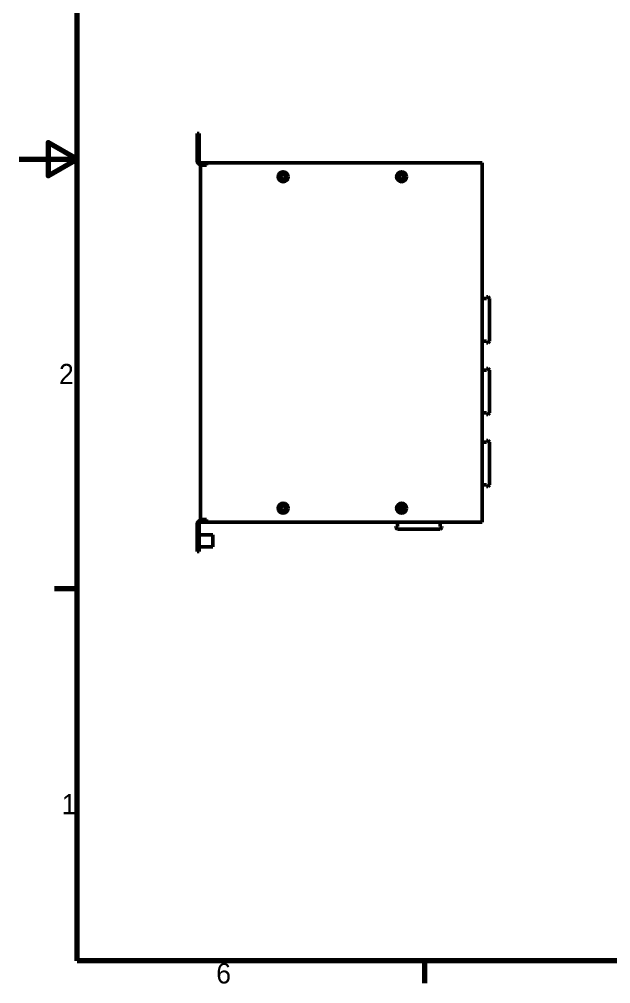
# Model space of a CAD drawing. Header units: millimetres. Extents: x 1391 to 4749, y -272 to 879.
# Drawn here: x 1390.5 to 1690.1, y 25.2 to 514.1 of the extents above; entities that cross this region are included whole.
import ezdxf

# ---------------------------------------------------------------- set-up
doc = ezdxf.new("R2010")
doc.units = ezdxf.units.MM
doc.header["$LTSCALE"] = 3
doc.layers.get('0').update_dxf_attribs({"lineweight": 25})
doc.layers.add('경계(ISO)', color=7, linetype='Continuous', lineweight=70)
doc.layers.add('외형선(ISO)', color=7, linetype='Continuous', lineweight=50)
doc.styles.get("Standard").update_dxf_attribs({"font": ''})
doc.styles.get('Standard').set_extended_font_data('Gulim')

# ---------------------------------------------------------------- blocks, each defined once
blk = doc.blocks.new('경계 Default Border')
at = {"layer": '경계(ISO)'}
for p, q in [((10, 74.25), (6.1, 74.25)), ((70, 10), (70, 6.1))]:
    blk.add_line(p, q, dxfattribs=at)
at = {"layer": '경계(ISO)', "flags": 128}
for points in [[(10, 10), (10, 287), (410, 287), (410, 10), (10, 10)], [(0, 148.5), (10, 148.5), (5, 151.39), (5, 145.61), (10, 148.5)]]:
    blk.add_lwpolyline(points, dxfattribs=at)
at = {"layer": '경계(ISO)', "char_height": 3.5, "attachment_point": 7}
for s, insert in [('2', (6.86, 109.62)), ('1', (7.32, 35.29)), ('6', (34.01, 6.02))]:
    blk.add_mtext(s, dxfattribs=dict(at, insert=insert))

msp = doc.modelspace()

# ---------------------------------------------------------------- linework, layer by layer
at = {"layer": '외형선(ISO)', "color": 0}
for p, q in [((1481.553, 456.269), (1480.553, 456.269)), ((1480.553, 456.269), (1480.553, 453.269)), ((1481.553, 456.269), (1481.553, 453.269)), ((1480.553, 453.269), (1480.553, 442.269)), ((1481.553, 442.269), (1481.553, 453.269)), ((1482.353, 260.469), (1482.353, 440.069)), ((1484.353, 440.069), (1482.353, 440.069)), ((1484.553, 441.269), (1482.553, 441.269)), ((1484.553, 440.269), (1482.553, 440.269)), ((1485.353, 440.069), (1484.353, 440.069)), ((1484.553, 441.269), (1484.553, 440.269)), ((1485.353, 441.269), (1484.553, 441.269)), ((1484.553, 440.269), (1485.353, 440.269)), ((1484.553, 440.269), (1484.553, 440.069)), ((1485.353, 441.269), (1485.353, 440.069)), ((1485.353, 441.269), (1622.953, 441.269)), ((1624.953, 441.269), (1622.953, 441.269)), ((1624.953, 441.269), (1624.953, 259.269)), ((1627.153, 372.569), (1624.953, 372.569)), ((1627.153, 373.419), (1627.803, 373.419)), ((1627.153, 372.569), (1627.153, 373.419)), ((1628.653, 372.569), (1627.803, 373.419)), ((1628.653, 372.569), (1628.653, 350.969)), ((1624.953, 350.969), (1627.153, 350.969)), ((1627.153, 350.119), (1627.153, 350.969)), ((1627.153, 350.119), (1627.803, 350.119)), ((1628.653, 350.969), (1627.803, 350.119)), ((1627.153, 336.169), (1624.953, 336.169)), ((1627.153, 337.019), (1627.803, 337.019)), ((1627.153, 336.169), (1627.153, 337.019)), ((1628.653, 336.169), (1627.803, 337.019)), ((1628.653, 336.169), (1628.653, 314.569)), ((1624.953, 314.569), (1627.153, 314.569)), ((1627.153, 313.719), (1627.153, 314.569)), ((1627.153, 313.719), (1627.803, 313.719)), ((1628.653, 314.569), (1627.803, 313.719)), ((1627.153, 299.769), (1624.953, 299.769)), ((1627.153, 300.619), (1627.803, 300.619)), ((1627.153, 299.769), (1627.153, 300.619)), ((1628.653, 299.769), (1627.803, 300.619)), ((1628.653, 299.769), (1628.653, 278.169)), ((1624.953, 278.169), (1627.153, 278.169)), ((1627.153, 277.319), (1627.153, 278.169)), ((1627.153, 277.319), (1627.803, 277.319)), ((1628.653, 278.169), (1627.803, 277.319)), ((1584.853, 267.28), (1584.853, 265.258)), ((1482.353, 260.469), (1484.353, 260.469)), ((1484.553, 260.269), (1482.553, 260.269)), ((1482.553, 259.269), (1484.553, 259.269)), ((1484.353, 260.469), (1485.353, 260.469)), ((1484.553, 260.269), (1484.553, 260.469)), ((1485.353, 260.269), (1484.553, 260.269)), ((1484.553, 260.269), (1484.553, 259.269)), ((1484.553, 259.269), (1485.353, 259.269)), ((1485.353, 260.469), (1485.353, 259.269)), ((1622.953, 259.269), (1485.353, 259.269)), ((1582.053, 259.269), (1582.053, 257.069)), ((1603.653, 257.069), (1603.653, 259.269)), ((1622.953, 259.269), (1624.953, 259.269)), ((1480.553, 258.269), (1480.553, 247.269)), ((1481.553, 247.269), (1481.553, 258.269)), ((1581.203, 257.069), (1582.053, 257.069)), ((1581.203, 257.069), (1581.203, 256.419)), ((1582.053, 255.569), (1581.203, 256.419)), ((1603.653, 255.569), (1582.053, 255.569)), ((1603.653, 257.069), (1604.503, 257.069)), ((1603.653, 255.569), (1604.503, 256.419)), ((1604.503, 257.069), (1604.503, 256.419)), ((1481.553, 252.769), (1488.553, 252.769)), ((1488.553, 252.769), (1488.553, 246.769)), ((1480.553, 244.269), (1480.553, 247.269)), ((1481.553, 247.269), (1481.553, 244.269)), ((1481.553, 246.769), (1488.553, 246.769)), ((1480.553, 244.269), (1481.553, 244.269))]:
    msp.add_line(p, q, dxfattribs=at)
for centre, radius in [((1524.153, 434.269), 2.5), ((1524.153, 434.269), 1.7), ((1524.153, 434.269), 1.23), ((1584.153, 434.269), 2.5), ((1584.153, 434.269), 1.7), ((1584.153, 434.269), 1.23), ((1524.153, 266.269), 2.5), ((1524.153, 266.269), 1.7), ((1524.153, 266.269), 1.23), ((1584.153, 266.269), 2.5), ((1584.153, 266.269), 1.7), ((1584.153, 266.269), 1.23)]:
    msp.add_circle(centre, radius, dxfattribs=at)
for centre, radius, start, end in [((1482.553, 442.269), 2, 180, 270), ((1482.553, 442.269), 1, 180, 270), ((1482.553, 258.269), 2, 90, 180), ((1482.553, 258.269), 1, 90, 180)]:
    msp.add_arc(centre, radius, start, end, dxfattribs=at)

# ---------------------------------------------------------------- block references
at = {"color": 0, "xscale": 2.933311563, "yscale": 2.933311563, "zscale": 2.933311563}
msp.add_blockref('경계 Default Border', (1390.507, 7.588), dxfattribs=at)

doc.saveas('drawing.dxf')
